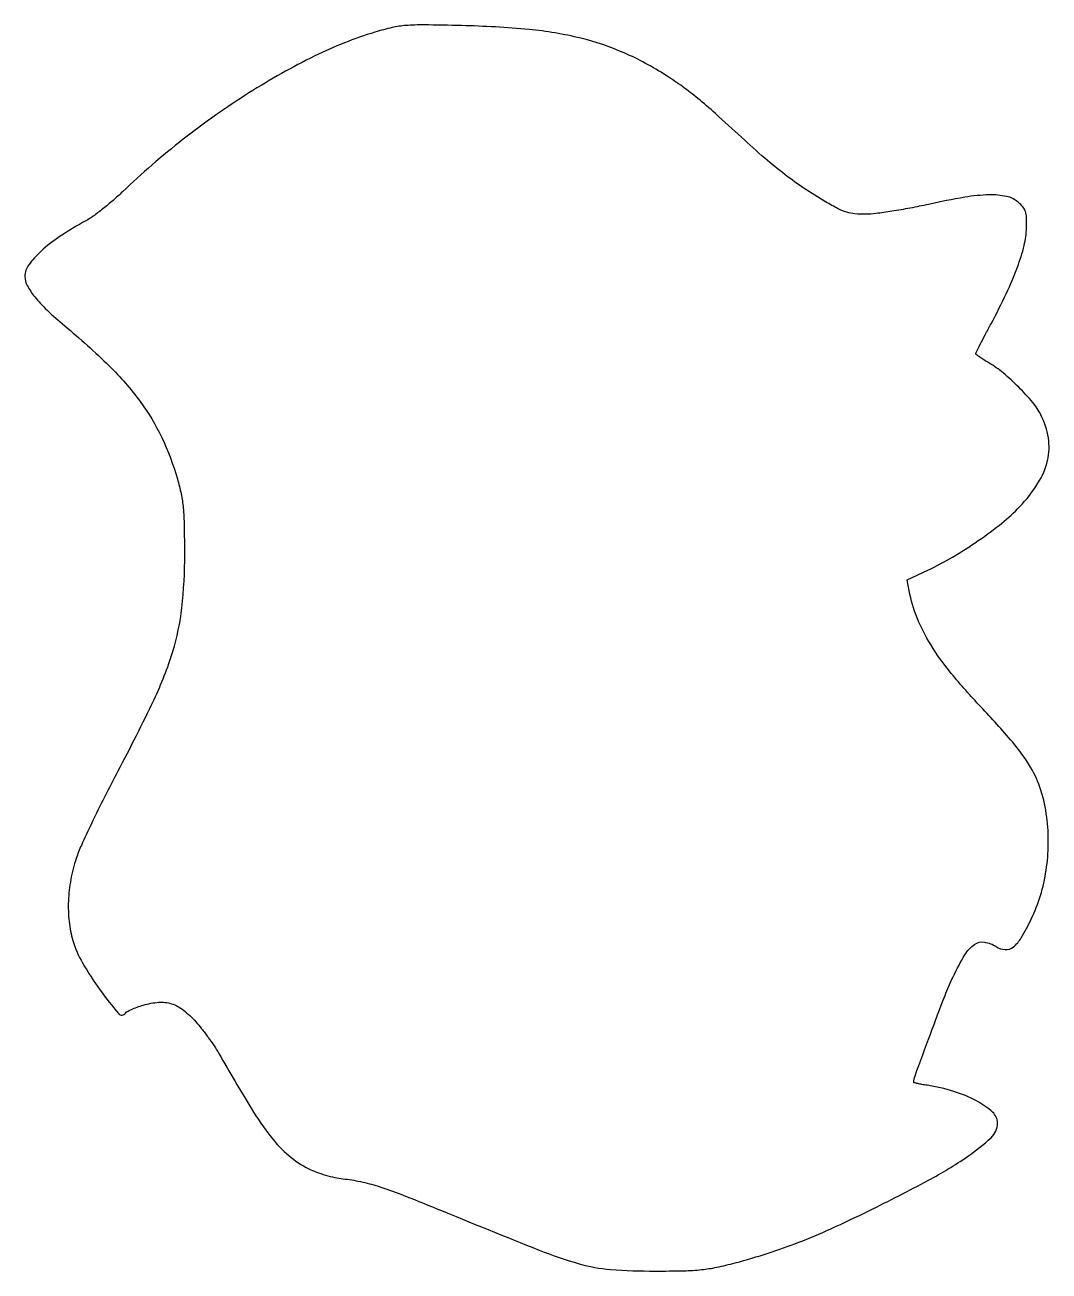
# Model space of a CAD drawing. Extents: x 0 to 331, y 1 to 403.
import ezdxf

# ---------------------------------------------------------------- set-up
doc = ezdxf.new("R2010")
doc.units = 0

msp = doc.modelspace()

# ---------------------------------------------------------------- linework, layer by layer
msp.add_lwpolyline([(113, 400.467197, 0.041249), (93.574548, 392.783001, 0.026181), (72.341436, 380.864583, 0.02488), (51.075875, 365.887834, 0.025207), (31.5, 348.934039, -0.012802), (28.467367, 346.173067, -0.011011), (25.143699, 343.424791, -0.011149), (22.016042, 341.063874, -0.031139), (19.691315, 339.599759, 0.020954), (11.406381, 334.614482, 0.038748), (5.209039, 329.79428, 0.0491), (1.217066, 325.370821, 0.160366), (0, 321.673754, 0.124433), (0.7494, 318.709126, 0.045822), (3.156276, 315.08913, 0.034161), (7.117464, 310.808359, 0.015337), (12.854997, 305.723265, -0.019887), (27.226191, 292.750948, -0.04056), (37.192941, 281.28743, -0.047509), (44.161066, 269.653492, -0.040672), (49.239568, 256.299182, -0.02039), (50.433005, 251.450211, -0.026957), (51.09756, 246.951124, -0.018548), (51.413705, 241.276448, -0.004645), (51.499721, 232, -0.027388), (50.549831, 214.677226, -0.047131), (47.62867, 200.538131, -0.036743), (41.570587, 184.982765, -0.010696), (30.00503, 162, 0.005152), (25.654649, 153.588604, 0.005495), (21.572874, 145.266957, 0.005239), (18.217313, 138.03737, 0.025357), (16.566611, 133.823683, 0.034977), (14.816505, 127.047329, 0.03568), (14.043009, 120.138228, 0.036976), (14.269093, 113.44355, 0.04528), (15.50117, 107.308014, 0.05879), (18.610784, 100.076731, 0.025695), (24.297335, 91.30063, 0.019399), (30.232967, 83.732801, 0.509261), (32.437462, 83.898812, -0.134029), (32.964009, 84.390081, -0.016303), (34.399522, 85.086491, -0.018399), (36.198013, 85.809599, -0.014205), (38.206218, 86.4686, -0.053156), (43.211409, 87.392118, -0.095801), (47.341345, 86.916025, -0.090698), (51.145477, 84.90308, -0.043774), (55.173453, 81.112173, -0.015582), (57.055359, 78.864497, -0.009537), (59.139283, 76.105068, -0.009557), (61.100335, 73.29106, -0.016748), (62.598576, 70.880105, 0.005773), (73.073914, 53.167707, 0.029386), (79.579777, 43.746981, 0.052086), (85.188627, 37.930352, 0.058247), (91.684273, 33.645382, 0.028518), (94.090591, 32.600213, 0.017045), (97.054036, 31.622594, 0.017038), (100.081135, 30.848065, 0.028196), (102.684273, 30.427859, -0.026677), (108.337726, 29.532858, -0.024491), (114.03055, 28.022583, -0.015957), (121.371807, 25.424023, -0.004152), (133, 20.773928, 0.002072), (166.069893, 7.389535, 0.025583), (178.923166, 2.997324, 0.050658), (189.088961, 1.180061, 0.019259), (203.5, 0.644445, 0.005207), (212.723279, 0.75307, 0.02001), (218.447718, 1.109615, 0.025981), (223.346455, 1.870886, 0.013821), (229.317872, 3.29275, 0.012474), (239.97262, 6.429913, 0.015024), (249.808549, 9.924058, 0.013609), (260.17032, 14.287855, 0.007683), (272.5, 20.11025, 0.008676), (291.76773, 29.99231, 0.026821), (304.273267, 37.571686, 0.037518), (311.942256, 43.691404, 0.208517), (314, 48.411106, 0.214652), (312.404706, 51.955886, 0.058357), (307.239002, 55.554315, 0.048647), (299.861357, 58.62705, 0.036113), (291.25, 60.60008, -0.006396), (289.620567, 60.872793, -0.010466), (288.248438, 61.150302, -0.004369), (287.106952, 61.41664, -0.346114), (287, 61.552635, -0.088175), (287.37594, 63.66784, -0.001015), (292.343965, 77.118052, -0.002895), (297.057209, 89.57784, -0.019929), (299.649773, 95.587411, -0.022292), (303.456153, 102.694286, -0.106072), (306.572685, 106.055498, -0.192772), (309.778536, 106.809264, -0.10794), (313.576147, 105.358149, 0.130865), (316.479524, 104.39668, 0.182786), (319.065398, 105.202369, 0.094117), (321.678739, 108.185042, 0.020828), (324.891393, 114.20579, 0.038614), (327.858553, 121.825908, 0.035733), (329.712154, 130.011268, 0.03506), (330.405419, 138.533408, 0.03401), (329.914054, 147.15718, 0.04543), (328.011482, 155.840104, 0.058326), (324.657188, 163.290704, 0.042117), (318.81292, 171.412791, 0.012594), (308.595067, 182.759469, -0.017205), (299.066524, 193.538919, -0.034151), (292.432378, 202.808155, -0.041991), (288.059222, 211.438946, -0.049944), (285.490714, 220.197807), (284.827893, 223.730948), (291.470889, 226.839582, 0.023533), (299.473044, 231.053954, 0.01802), (307.810327, 236.372479, 0.018372), (315.418144, 242.044089, 0.033131), (321.139858, 247.306343, 0.0487), (327.070494, 254.890681, 0.084617), (330.156065, 262.240144, 0.095948), (330.428513, 269.531598, 0.079613), (328.034609, 276.932162, 0.056449), (325.375423, 280.951167, 0.022094), (320.876871, 285.863245, 0.02229), (315.814384, 290.490944, 0.041498), (311.270375, 293.687437, -0.008202), (309.633739, 294.682989, -0.012614), (308.254423, 295.602775, -0.007026), (307.142567, 296.409031, -0.236608), (307, 296.693437, -0.117296), (307.087125, 297.059717, -0.000947), (308.443658, 299.737237, -0.003353), (310.03081, 302.804234, -0.002143), (311.914579, 306.348415, 0.012469), (316.894396, 316.203381, 0.022207), (320.420626, 324.577673, 0.027086), (322.600551, 331.625334, 0.055948), (323.370154, 337.332558, 0.014164), (323.34956, 340.726808, 0.069927), (323.019233, 342.60582, 0.096463), (322.234176, 344.022657, 0.040346), (320.694236, 345.582558, 0.126752), (316.906054, 347.454831, 0.057806), (311.368705, 347.962278, 0.036662), (303.431481, 347.186819, 0.01143), (291.677705, 344.883161, -0.007509), (285.808938, 343.685063, -0.00748), (279.899261, 342.662085, -0.007361), (274.711199, 341.92186, -0.028953), (271.489993, 341.698888, -0.023696), (267.937091, 341.827428, -0.054461), (265.313983, 342.338331, -0.045244), (262.583355, 343.465888, -0.01226), (258.489993, 345.737026, -0.014145), (251.627927, 350.033027, -0.016537), (245.376913, 354.502418, -0.014831), (238.907902, 359.7706, -0.008272), (231.334379, 366.54345, 0.00344), (222.921082, 374.214898, 0.01136), (217.229808, 379.103848, 0.015598), (212.373057, 382.840609, 0.013053), (207, 386.504716, 0.039612), (193.487422, 393.768091, 0.043798), (179.438275, 398.525314, 0.036567), (162.772305, 401.315035, 0.017293), (141, 402.582924, 0.002845), (128.761285, 402.801966, 0.021909), (123.029787, 402.620752, 0.037211), (118.5994, 401.952043, 0.017512)], format="xyb", close=True)

doc.saveas('drawing.dxf')
